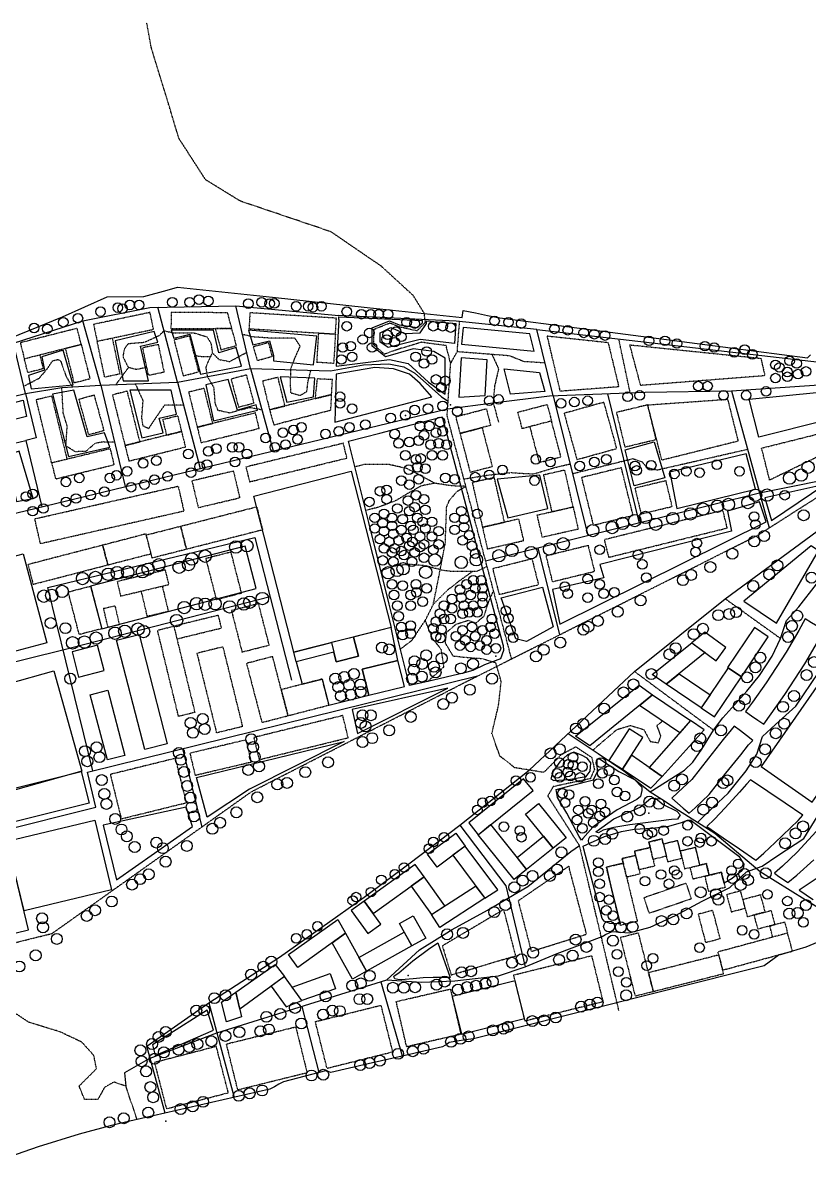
# Model space of a CAD drawing. Header units: metres. Extents: x -21 to 1337, y -22 to 1055.
# Drawn here: x 434 to 1024, y 201 to 1055 of the extents above; entities that cross this region are included whole.
import ezdxf

# ---------------------------------------------------------------- set-up
doc = ezdxf.new("R2010")
doc.units = ezdxf.units.M
for name, pattern in [('1', [0.002, 0.002]), ('10', [0.001, 0.001]), ('11', [0.012, 0.004, -0.001, 0.004, -0.001, 0.001, -0.001]), ('12', [0.001, 0.001]), ('2', [0.001, 0.001]), ('3', [0.012, 0.004, -0.001, 0.004, -0.001, 0.001, -0.001]), ('4', [0.001, 0.001]), ('5', [0.012, 0.004, -0.001, 0.004, -0.001, 0.001, -0.001]), ('6', [0.012, 0.004, -0.001, 0.004, -0.001, 0.001, -0.001]), ('7', [0.012, 0.004, -0.001, 0.004, -0.001, 0.001, -0.001]), ('Center', [0.004, 0.0025, -0.0005, 0.0005, -0.0005]), ('DashDot', [0.006, 0.004, -0.001, 0, -0.001]), ('Dashed', [0.01, 0.005, -0.005]), ('DOT', [1200, 600, -600])]:
    doc.linetypes.add(name, pattern=pattern)
for name, color, linetype, true_color in [('Buildings$Commercial', 173, 'Continuous', 0x424ace), ('Buildings$Library', 215, 'Continuous', 0xb242a5), ('Buildings$Parking', 122, 'Continuous', 0x1ccbb2), ('Buildings$Residential', 55, 'Continuous', 0x919748), ('Buildings$Workshop', 18, 'Continuous', 0x000000), ('bus stops', 225, 'Continuous', 0xa05c8b), ('Cycle Park', 18, 'Continuous', 0x000000), ('Green_Spaces', 3, 'Continuous', 0x1bff00), ('Pavement', 252, 'Continuous', 0x829093), ('Playgrounds', 162, 'Continuous', 0x2734c3), ('Site', 225, 'Continuous', 0xb22c80), ('Street', 26, 'Continuous', 0x782a1d), ('Tree$Tree_type_1', 18, 'Continuous', 0x000000), ('Tree$Tree_type_2', 99, 'Continuous', 0x184c16)]:
    doc.layers.add(name, color=color, linetype=linetype, true_color=true_color)

msp = doc.modelspace()

# ---------------------------------------------------------------- linework, layer by layer
at = {"layer": 'Buildings$Commercial', "linetype": '5'}
for points in [[(827.63, 819.7), (873.29, 814.78), (881.31, 781.45), (837.4, 778.11)], [(889.66, 812.98), (988.09, 802.88), (991.03, 789.75), (897.77, 782.49)], [(988.6, 735.4), (1039.76, 748.19), (1043.37, 735.05), (994.66, 711.35)]]:
    msp.add_lwpolyline(points, close=True, dxfattribs=at)
at = {"layer": 'Buildings$Commercial', "linetype": '10'}
for points in [[(979.23, 772.29), (1032.44, 777.56), (1037.35, 756.47), (986.58, 743.57)], [(475.53, 563.23), (494.75, 568.18), (489.82, 587.36), (470.59, 582.42)], [(693.51, 549.66), (720.3, 556.29), (715.45, 575.86), (688.67, 569.24)]]:
    msp.add_lwpolyline(points, close=True, dxfattribs=at)
at = {"layer": 'Buildings$Commercial', "linetype": '7'}
for points in [[(849.87, 726.81), (879.83, 735.12), (870.2, 769.83), (840.25, 761.52)], [(903.08, 767.87), (963.08, 772.11), (970.95, 740.59), (913.72, 726.32)], [(898.06, 685.97), (921.42, 691.57), (916.79, 710.87), (893.44, 705.27)]]:
    msp.add_lwpolyline(points, close=True, dxfattribs=at)
at = {"layer": 'Buildings$Commercial', "linetype": '6'}
for points in [[(781.8, 764.99), (785.07, 752.47), (762.24, 746.5), (758.96, 759.02)], [(827.52, 768.2), (830.79, 755.79), (808.81, 750.01), (805.54, 762.42)], [(823.86, 668.36), (820.06, 685.14), (847.03, 691.24), (850.83, 674.46)], [(809.94, 665.92), (806.25, 682.13), (778.93, 675.9), (782.63, 659.69)]]:
    msp.add_lwpolyline(points, close=True, dxfattribs=at)
at = {"layer": 'Buildings$Commercial', "linetype": '3'}
for points in [[(885.85, 736.2), (909.37, 741.89), (903.08, 767.87), (879.56, 762.18)], [(873.67, 653.35), (962.82, 675.39), (959.56, 688.57), (870.41, 666.54)]]:
    msp.add_lwpolyline(points, close=True, dxfattribs=at)
at = {"layer": 'Buildings$Commercial', "linetype": '11'}
for points in [[(560.67, 710.72), (565.41, 690.7), (596.76, 698.13), (592.02, 718.14)], [(552.16, 676.73), (556.59, 659.35), (530.84, 652.79), (526.42, 670.17)]]:
    msp.add_lwpolyline(points, close=True, dxfattribs=at)
at = {"layer": 'Buildings$Commercial', "linetype": '12'}
msp.add_lwpolyline([(975.34, 620.51), (999.69, 603.93), (1031.4, 658.1), (1025.85, 661.87)], close=True, dxfattribs=at)
at = {"layer": 'Buildings$Library', "linetype": '2'}
for points in [[(366, 638), (434, 656), (451.74, 589), (383.74, 571)], [(389, 549), (457, 568), (478.07, 492.6), (410.07, 473.6)]]:
    msp.add_lwpolyline(points, close=True, dxfattribs=at)
at = {"layer": 'Buildings$Parking', "linetype": '5'}
for points in [[(802.37, 339.5), (860.88, 353.97), (869.45, 319.32), (810.93, 304.85)], [(588, 251), (579, 285.74), (532.49, 273.7), (541.49, 238.95)]]:
    msp.add_lwpolyline(points, close=True, dxfattribs=at)
at = {"layer": 'Buildings$Residential', "linetype": '3'}
for points in [[(489.45, 815.72), (531.84, 824.68), (529.16, 837.34), (486.78, 828.38)], [(545.09, 837.41), (544.91, 825.22), (590.65, 825.22), (587.46, 837.1)], [(603.52, 825.14), (668.47, 821.13), (669.21, 833.05), (604.26, 837.06)], [(434.75, 802.58), (477.49, 813.41), (474.46, 825.38), (431.71, 814.55)], [(578.19, 825.22), (582.42, 809.28), (594.11, 812.52), (590.65, 825.22)], [(655.94, 821.9), (668.47, 821.13), (667.11, 799.08), (654.57, 799.85)], [(465.71, 810.42), (477.49, 813.41), (484.09, 787.36), (472.3, 784.37)], [(489.45, 815.72), (500.78, 818.11), (506.49, 791.08), (495.17, 788.68)], [(523.7, 810.99), (535.34, 813.41), (539.71, 792.39), (528.07, 789.97)], [(554.15, 789.76), (565.86, 792.79), (558.92, 819.68), (547.21, 816.66)], [(609.7, 801.2), (621.12, 804.45), (618.19, 814.71), (606.78, 811.46)], [(434.75, 802.58), (446.31, 805.51), (448.96, 795.04), (437.4, 792.11)], [(595.69, 766.21), (607.35, 769.34), (601.71, 790.37), (590.04, 787.24)], [(618.99, 764.22), (630.59, 767.06), (625.33, 788.57), (613.72, 785.73)], [(665.6, 775.63), (666.19, 786.88), (654.73, 787.41), (653.15, 772.58)], [(510.42, 737.35), (521.58, 740.12), (512.13, 778.15), (500.97, 775.38)], [(564.68, 751.1), (576.34, 753.97), (569.88, 780.3), (558.21, 777.43)], [(466.79, 727.02), (455.3, 724.23), (443.73, 771.9), (455.21, 774.68)], [(494.54, 748.49), (483.21, 745.37), (475.81, 772.22), (487.14, 775.34)], [(618.99, 764.22), (622.17, 752.89), (665, 763.99), (665.6, 775.63)], [(567.53, 739.5), (611.22, 750.23), (608.37, 761.84), (564.68, 751.1)], [(541.57, 745.09), (553.05, 747.95), (550.16, 759.57), (538.68, 756.71)], [(513.32, 725.69), (555.95, 736.29), (553.05, 747.95), (510.42, 737.35)], [(458.21, 712.26), (502.33, 722.98), (499.43, 734.94), (455.3, 724.23)], [(907.07, 426.32), (903.92, 439.4), (913.87, 441.8), (917.03, 428.71)], [(914.84, 437.81), (918.01, 424.64), (928.83, 427.25), (925.65, 440.41)], [(887.21, 412.96), (883.84, 426.95), (893.96, 429.39), (897.34, 415.4)], [(896.59, 418.5), (893.21, 432.51), (904.9, 435.33), (908.28, 421.32)], [(927.55, 432.53), (930.75, 419.26), (942.24, 422.03), (939.04, 435.3)], [(805.74, 395.12), (815.53, 357.22), (857.13, 370.23), (843.78, 421.16)], [(882.55, 376.75), (872.01, 420.48), (884.66, 423.53), (895.2, 379.8)], [(935.01, 420.29), (947.14, 423.21), (949.25, 414.45), (937.12, 411.53)], [(946.15, 413.7), (958.44, 416.67), (961.2, 405.23), (948.9, 402.26)], [(904.1, 385.95), (935.9, 396.89), (931.93, 408.4), (900.13, 397.46)], [(976.32, 389.75), (972.82, 402.65), (962.34, 399.8), (965.84, 386.91)], [(991.17, 386.77), (978.1, 383.22), (974.55, 396.29), (987.62, 399.84)], [(748.79, 361.33), (755.51, 339.48), (803.89, 353.95), (794.97, 388.69)], [(940.94, 385.12), (946.48, 363.93), (957.51, 366.81), (951.96, 388)], [(998.54, 377.37), (985.91, 373.94), (983.02, 384.55), (995.65, 387.98)], [(1008.14, 370.94), (997.03, 367.92), (994.75, 376.34), (1005.85, 379.36)], [(882.5, 367.59), (893.59, 323.69), (907.23, 327.13), (896.14, 371.04)], [(959.41, 343.19), (1011.81, 357.42), (1008.14, 370.94), (955.74, 356.71)], [(907.23, 327.13), (960.09, 340.48), (956.55, 354.51), (903.69, 341.16)]]:
    msp.add_lwpolyline(points, close=True, dxfattribs=at)
at = {"layer": 'Buildings$Residential', "linetype": '4'}
for points in [[(763.13, 813.59), (817.71, 808.34), (814.42, 821.23), (764.33, 826.05)], [(761.15, 773.66), (780.88, 775.02), (782.47, 801.7), (762.89, 803.36)], [(795.21, 794.95), (821.71, 792.13), (825.72, 777.85), (800.06, 775.89)], [(1021.34, 607.11), (1016.55, 598.46), (1007.02, 582.17), (991.98, 558.97), (981.71, 544.48), (976.49, 537.43), (981.08, 534.23), (985.66, 531.04), (990.24, 527.84), (995.79, 535.66), (1006.06, 550.15), (1021.1, 573.35), (1030.63, 589.64), (1035.42, 598.29), (1030.73, 601.23), (1026.03, 604.17)], [(973.39, 563.57), (993.62, 593.59), (983.34, 600.52), (963.11, 570.5)], [(936.08, 589.12), (954.5, 575.63), (961.76, 585.55), (946.07, 597.04)], [(906.45, 565.31), (936.08, 589.12), (946.13, 581.76), (916.96, 557.9)], [(943.31, 540.15), (916.96, 557.9), (926.63, 565.81), (949.98, 550.04)], [(953.14, 533.52), (973.39, 563.57), (963.56, 570.2), (943.31, 540.15)], [(848.78, 518.85), (896.57, 557.26), (906.56, 549.91), (859.53, 511.67)], [(988.22, 496.26), (1026.61, 469.39), (1070.34, 531.88), (1031.96, 558.74)], [(906.56, 549.91), (935.26, 530.6), (927.16, 521.48), (896.8, 541.98)], [(935.26, 530.6), (904.03, 495.5), (913.83, 488.74), (945.53, 523.69)], [(884.22, 494.12), (899.36, 517.99), (889.04, 524.53), (873.91, 500.66)], [(967.97, 526.52), (965.77, 523.76), (959.85, 516.33), (948.75, 502.51), (936.23, 486.41), (925.71, 476.51), (921.06, 472.46), (925.42, 468.67), (929.77, 464.87), (934.13, 461.08), (938.78, 465.12), (949.29, 475.03), (961.81, 491.12), (972.91, 504.94), (978.83, 512.37), (982.05, 515.78), (977.36, 519.36), (972.66, 522.94)], [(913.83, 488.74), (890.85, 504.58), (884.22, 494.12), (905.37, 479.77)], [(775.71, 444.92), (816.95, 478.1), (809.83, 486.96), (768.58, 453.78)], [(980.23, 486.03), (977.35, 482.76), (972.07, 476.83), (961.32, 465.04), (953.25, 456.69), (947.57, 451.03), (959.81, 442.63), (972.05, 434.23), (984.29, 425.83), (990.31, 431.13), (998.89, 438.95), (1010.36, 450.05), (1016, 455.63), (1019.5, 459.68), (1006.41, 468.47), (993.32, 477.25)], [(831.97, 434.76), (811.3, 460.45), (821.12, 468.35), (841.79, 442.66)], [(737.7, 430.23), (758.86, 445.95), (766, 436.34), (744.84, 420.62)], [(775.71, 444.92), (785.06, 452.44), (812.12, 418.8), (802.77, 411.28)], [(766, 436.34), (756.66, 429.41), (780.63, 397.17), (790.35, 403.56)], [(812.12, 418.8), (804.9, 427.77), (824.75, 443.74), (831.97, 434.76)], [(690.15, 394.87), (696.85, 385.59), (735.05, 413.13), (728.36, 422.41)], [(735.05, 413.13), (725.3, 406.1), (740.53, 384.97), (750.64, 391.45)], [(740.53, 384.97), (773.81, 406.34), (780.63, 397.17), (746.78, 375.23)], [(692.76, 370.7), (702.51, 377.73), (690.15, 394.87), (680.4, 387.84)], [(640.32, 345.02), (633.21, 354.9), (670.23, 381.21), (676.01, 370.8)], [(725.85, 361.35), (716.49, 378.23), (726.91, 384.04), (736.29, 367.13)], [(676.01, 370.8), (691.74, 342.43), (681.31, 336.46), (666.13, 363.66)], [(691.74, 342.43), (686.07, 352.65), (720.19, 371.57), (725.85, 361.35)], [(593.6, 326.48), (623.28, 347.47), (630.19, 338.24), (596.58, 313.83)], [(630.19, 338.24), (620.27, 331.03), (631.46, 315.62), (643.28, 320.21)], [(636.03, 330.2), (664.55, 340.62), (668.56, 328.96), (643.28, 320.21)], [(597.96, 307.98), (586.72, 304.29), (582.92, 318.93), (593.6, 326.48)]]:
    msp.add_lwpolyline(points, close=True, dxfattribs=at)
at = {"layer": 'Buildings$Residential', "linetype": '2'}
msp.add_lwpolyline([(392.88, 735.58), (387.28, 759.28), (433.85, 771.41), (436.37, 759.19), (403.8, 751.16), (406.6, 739.22)], close=True, dxfattribs=at)
at = {"layer": 'Buildings$Residential', "linetype": '5'}
for points in [[(830.79, 755.79), (814.45, 751.49), (821.53, 724.6), (837.86, 728.9)], [(762.24, 746.5), (778.63, 750.79), (786.3, 721.42), (769.91, 717.14)], [(830.95, 687.6), (847.03, 691.24), (840.79, 718.82), (824.71, 715.18)], [(862.13, 677.5), (892.08, 684.87), (883.28, 720.64), (853.33, 713.27)], [(778.93, 675.9), (795.51, 679.68), (787.85, 713.25), (771.28, 709.47)], [(826.77, 654.62), (858.21, 662.35), (863.07, 642.58), (831.63, 634.85)], [(786.74, 644.96), (816.06, 652.34), (821.02, 632.63), (791.69, 625.26)]]:
    msp.add_lwpolyline(points, close=True, dxfattribs=at)
at = {"layer": 'Buildings$Residential', "linetype": '4'}
for points in [[(1032.44, 450.21), (1015.37, 431.7), (1004.39, 421.37), (998.21, 415.9), (1001.61, 413.6), (1005, 411.3), (1008.4, 409), (1014.99, 414.47), (1027.74, 426.05)], [(1034, 414.68), (1022.12, 406.65), (1016.86, 403.26), (1020.37, 400.88), (1023.89, 398.5), (1027.4, 396.12)]]:
    msp.add_lwpolyline(points, dxfattribs=at)
at = {"layer": 'Buildings$Residential', "linetype": '6'}
for points in [[(714.12, 319.5), (754.81, 328.93), (762.68, 294.94), (721.99, 285.52)], [(653.4, 304.41), (702.58, 316.72), (711.4, 281.53), (662.22, 269.21)], [(586.6, 287.65), (638.64, 300.5), (647.18, 265.92), (595.14, 253.06)]]:
    msp.add_lwpolyline(points, close=True, dxfattribs=at)
at = {"layer": 'Buildings$Workshop', "linetype": '3'}
for points in [[(601.25, 721.2), (603.96, 710.09), (677.11, 727.92), (674.4, 739.03)], [(550.34, 706.78), (554.61, 688), (446.9, 663.52), (442.63, 682.3)], [(609.32, 691.3), (613.75, 673.92), (556.59, 659.35), (552.16, 676.73)], [(493.64, 662.45), (497.48, 647.66), (530, 656.1), (526.16, 670.89)], [(437.5, 647.88), (441.34, 633.08), (497.48, 647.66), (493.64, 662.45)], [(578.93, 621.63), (597.94, 626.51), (590.05, 657.26), (571.03, 652.38)], [(507.09, 624.23), (543.38, 632.9), (540.78, 643.78), (504.49, 635.11)], [(467.71, 627.31), (484.6, 631.7), (492.91, 599.69), (476.02, 595.3)], [(522.65, 627.94), (538.37, 631.7), (542.93, 612.66), (527.2, 608.9)], [(494.34, 614.98), (502.83, 616.94), (506.13, 602.64), (497.64, 600.68)], [(579.11, 521.55), (598.8, 526.41), (584.11, 586.04), (564.41, 581.18)]]:
    msp.add_lwpolyline(points, close=True, dxfattribs=at)
at = {"layer": 'Buildings$Workshop', "linetype": '2'}
for points in [[(607.26, 699.38), (680.31, 718), (710.22, 600.63), (637.17, 582.01)], [(682.07, 593.45), (665.43, 589.21), (669.11, 574.76), (685.75, 579)], [(665.43, 589.21), (667.27, 581.99), (639.01, 574.79), (637.17, 582.01)], [(402.17, 448.2), (396.2, 472.08), (477.39, 492.37), (483.36, 468.49)]]:
    msp.add_lwpolyline(points, close=True, dxfattribs=at)
at = {"layer": 'Buildings$Workshop', "linetype": '5'}
for points in [[(598.34, 582.18), (618.73, 587.43), (610.74, 618.48), (590.35, 613.23)], [(547.06, 601.58), (549.38, 592.05), (582.9, 600.23), (580.57, 609.75)], [(550.61, 533.79), (534.8, 598.59), (547.06, 601.58), (562.87, 536.78)], [(601.66, 573.61), (613.19, 529.24), (632.85, 534.34), (621.32, 578.72)], [(627.78, 553.86), (632.85, 534.34), (663.61, 542.33), (658.55, 561.85)], [(611.22, 501.3), (678.07, 517.8), (673.97, 534.41), (607.12, 517.91)], [(563.06, 489.58), (605.34, 499.6), (601.42, 516.13), (559.14, 506.1)], [(507.59, 456.83), (556.59, 468.97), (548.33, 502.3), (499.33, 490.16)]]:
    msp.add_lwpolyline(points, close=True, dxfattribs=at)
at = {"layer": 'Buildings$Workshop', "linetype": '4'}
for points in [[(504.02, 591.02), (521, 595.39), (542.14, 513.22), (525.17, 508.85)], [(484.33, 549.99), (497.4, 553.44), (510.33, 504.52), (497.26, 501.07)]]:
    msp.add_lwpolyline(points, close=True, dxfattribs=at)
at = {"layer": 'bus stops'}
for p in [(721, 760), (541, 229.61)]:
    msp.add_point(p, dxfattribs=at)
at = {"layer": 'Cycle Park'}
for p in [(755, 768), (789, 579), (904, 461), (723, 339)]:
    msp.add_point(p, dxfattribs=at)
at = {"layer": 'Green_Spaces'}
for points in [[(671, 832), (669, 797), (709, 802), (723, 799), (738.48, 785), (751, 776), (751, 803), (742.36, 808), (726.77, 810), (706, 804), (696, 812), (696, 825.66), (709, 831), (716.42, 828), (730, 826), (734, 829.5), (734, 831.32)], [(671, 832), (671.11, 834), (734, 831.32)], [(830.25, 486.9), (832.52, 485.55), (843.54, 486.41), (856.89, 488.73), (859.95, 492.59), (860.32, 498.96), (857.62, 502.33), (853.21, 504.65), (847.58, 507.04), (842.74, 504.96), (837.11, 499.57), (832.03, 492.53), (830.25, 486.9), (832.52, 485.55), (843.54, 486.41)], [(853.31, 440.84), (851.6, 443.65), (842.21, 461.14), (835.24, 472.95), (834.24, 478.78), (845.48, 481.91), (862.41, 486.03), (865.25, 492.43), (865.11, 497.98), (865.11, 501.96), (866.78, 501.96), (881.34, 492.43), (893.05, 486.37), (898.58, 480.58), (898.7, 478.19), (897.54, 473.66), (894.84, 471.39), (880.05, 463.53), (871.21, 457.22), (861.81, 450.6), (854.35, 441.94), (853.31, 440.84), (851.6, 443.65), (842.21, 461.14)], [(866.09, 446.22), (864.1, 447.08), (877.66, 456.88), (897.46, 465.65), (905.25, 472.22), (909.03, 472.45), (914.77, 467.61), (924.98, 462.47), (927.47, 459.9), (925.43, 456.57), (920.82, 456.2), (889.53, 452.19), (877.51, 450.22), (869.65, 448.26), (866.09, 446.22), (864.1, 447.08), (877.66, 456.88)], [(745.52, 363.52), (754.74, 337.51), (741.82, 337.63), (734.35, 337.39), (726.85, 336.6), (717.97, 335.96), (715.44, 336.01), (713.11, 336.6), (712.46, 337.99), (712.71, 338.78), (716.03, 341.21), (726.51, 350.16), (738.31, 359), (745.52, 363.52), (754.74, 337.51), (741.82, 337.63)]]:
    msp.add_lwpolyline(points, dxfattribs=at)
for points in [[(758, 814), (732, 817), (708, 811), (702, 815), (702, 822), (710, 826), (720.51, 821.59), (732, 822), (737, 829), (737, 831), (759, 829)], [(535, 815), (532.19, 823), (503, 816), (509, 786), (528, 786), (522, 812)], [(545, 824), (547, 818), (559, 821), (567, 791), (598, 797), (594, 811), (581, 807), (577, 824)], [(603.21, 824), (606.34, 813), (619, 816), (622, 805), (622, 801), (652, 798), (654.57, 819.53)], [(438, 790), (440, 780), (471.53, 782.89), (464, 809), (448, 804), (450, 794)], [(571, 783), (577, 756), (610, 764), (609, 768), (595, 764), (588, 787)], [(627, 789), (632, 770), (652, 774), (653, 788)], [(456, 776), (468, 729), (499, 736), (495, 747), (482, 744), (472, 779)], [(514, 779), (523, 743), (539, 747), (536, 758), (549, 761), (545, 779)], [(765.32, 566.45), (751.57, 563.27), (737.82, 560.1), (724.07, 556.92), (708.83, 618.18), (693.59, 679.44), (678.35, 740.7), (701.82, 746.73), (725.29, 752.77), (748.76, 758.8), (763.91, 701.8), (779.06, 644.79), (794.22, 587.79), (794.45, 587.06), (794.8, 583.29), (792.45, 577.13), (780.49, 572.6), (771.6, 568.19)], [(886, 734), (908, 740), (916, 713), (893, 707)], [(365, 707), (366.42, 701.08), (371, 702), (374, 690), (370, 689), (372, 681), (400, 689), (402, 694), (398, 707), (425, 713), (429, 695.16), (441.44, 697.42), (431, 733), (412, 727), (413, 723), (402.2, 720), (400, 725.62), (373, 717.32), (371, 709)], [(919.69, 717.43), (925, 690), (984.09, 704.59), (977, 731)], [(790, 712), (798, 683), (828, 690), (822, 715)], [(991, 698), (996, 681), (1036, 708)], [(831.6, 629.12), (837, 603), (992, 680), (987, 695), (963, 688), (966, 673), (867, 648), (870, 638)], [(793, 623), (824, 631), (832, 601), (812, 590), (804, 592)], [(681, 539), (685, 521), (753, 555)], [(572, 458), (564, 488), (675, 515), (604, 479)], [(494, 452), (504, 411), (561, 451), (556.25, 465.57)], [(854.69, 436.25), (870.64, 443.58), (883.41, 447.28), (892.93, 448.95), (906.31, 449.78), (918.96, 451.37), (928.56, 454.09), (932.87, 455.9), (935.36, 455.75), (937.63, 454.09), (971.51, 428.7), (975.3, 422.79), (974.85, 419.31), (973, 417.32), (966.6, 411.91), (960.39, 408.6), (959.74, 411.29), (959.09, 413.98), (958.44, 416.67), (955.38, 415.93), (952.32, 415.19), (949.25, 414.45), (948.55, 417.37), (947.84, 420.29), (947.14, 423.21), (945.51, 422.82), (943.87, 422.43), (942.24, 422.03), (941.17, 426.46), (940.11, 430.88), (939.04, 435.3), (935.21, 434.38), (931.38, 433.46), (927.55, 432.53), (926.92, 435.16), (926.29, 437.79), (925.65, 440.41), (922.05, 439.54), (918.44, 438.68), (914.84, 437.81), (914.52, 439.14), (914.19, 440.47), (913.87, 441.8), (910.56, 441), (907.24, 440.2), (903.92, 439.4), (904.25, 438.04), (904.58, 436.68), (904.9, 435.33), (901.01, 434.39), (897.11, 433.45), (893.21, 432.51), (893.46, 431.47), (893.71, 430.43), (893.96, 429.39), (890.59, 428.57), (887.21, 427.76), (883.84, 426.95), (884.11, 425.81), (884.39, 424.67), (884.66, 423.53), (880.45, 422.51), (876.23, 421.49), (872.01, 420.48), (875.43, 406.32), (878.84, 392.16), (882.25, 378.01), (880.85, 378.02), (874.64, 378.26), (870.41, 379.85), (868.83, 381.95), (855.05, 433.97)]]:
    msp.add_lwpolyline(points, close=True, dxfattribs=at)
at = {"layer": 'Pavement', "linetype": '1'}
for points in [[(669, 791), (668, 755), (741, 774), (732, 784), (724, 791), (712, 795), (698, 796)], [(484.6, 631.7), (492.91, 599.69), (608.98, 629.83), (600.67, 661.84)], [(639.01, 574.79), (643.39, 557.91), (658.55, 561.85), (663.61, 542.33), (693.51, 549.66), (688.67, 569.24), (715.45, 575.86), (710.22, 600.63), (682.07, 593.45), (685.75, 579), (669.11, 574.76), (667.27, 581.99)], [(810.46, 306.79), (803.47, 335.03), (756.07, 323.31), (763.06, 295.07)]]:
    msp.add_lwpolyline(points, close=True, dxfattribs=at)
at = {"layer": 'Pavement'}
msp.add_lwpolyline([(531, 287), (533, 279), (577, 298), (572, 313)], close=True, dxfattribs=at)
at = {"layer": 'Playgrounds'}
for points in [[(434.56, 387.64), (421.91, 439.94), (487.67, 455.84), (500.31, 403.54)], [(385.13, 360.55), (438.01, 373.34), (421.91, 439.94), (369.03, 427.15)]]:
    msp.add_lwpolyline(points, close=True, dxfattribs=at)
at = {"layer": 'Site'}
for points in [[(418.72, 815.88), (463.48, 834.11), (497.02, 849.06), (524.64, 849.43), (541.97, 854.14), (549.86, 856.4), (621.12, 848.77), (692.37, 841.14), (763.63, 833.5), (763.89, 835.29), (764.15, 837.08), (764.41, 838.87), (773.62, 836.98), (782.83, 835.09), (792.05, 833.2), (869.05, 823.21), (946.06, 813.22), (1023.06, 803.22), (1025.26, 805.54)], [(1036.84, 366.77), (1021.73, 360.34), (1015.12, 358.39), (1008.5, 356.45), (1001.89, 354.5), (998.14, 351.82), (994.39, 349.13), (990.64, 346.44), (917.79, 328.17), (844.93, 309.89), (772.08, 291.62), (766.06, 290.63), (760.03, 289.64), (754.01, 288.65), (752.33, 287.58), (750.66, 286.5), (748.98, 285.43), (720.98, 279.06), (692.98, 272.68), (664.98, 266.3), (663.61, 266.67), (662.25, 267.05), (660.89, 267.42), (650.39, 264.72), (639.89, 262.01), (629.38, 259.31), (625.99, 257.4), (622.59, 255.49), (619.2, 253.59), (584.14, 245.59), (549.09, 237.6), (514.04, 229.61), (499.37, 226.09), (475.84, 219.79), (445.05, 210.32), (418.55, 201)]]:
    msp.add_lwpolyline(points, dxfattribs=at)
at = {"layer": 'Street', "linetype": 'Dashed'}
for p, q in [((530, 1037), (526.76, 1055.05)), ((551, 968), (530, 1037)), ((571, 937), (551, 968)), ((597, 921), (571, 937)), ((665, 898), (597, 921)), ((703, 872), (665, 898)), ((727, 850), (703, 872)), ((735.32, 836.53), (727, 850)), ((697.24, 824.66), (709.33, 829.5)), ((709.33, 829.5), (716.13, 826.74)), ((729.84, 823.63), (735.95, 829.85)), ((735.95, 829.85), (735.32, 836.53)), ((697.31, 812.97), (697.24, 824.66)), ((716.13, 826.74), (729.84, 823.63)), ((705.25, 806.02), (697.31, 812.97)), ((733.14, 814.94), (717.19, 810.17)), ((751.58, 812.44), (733.14, 814.94)), ((755.04, 798.97), (751.58, 812.44)), ((717.19, 810.17), (705.25, 806.02)), ((752.36, 759.73), (755.04, 798.97)), ((800.82, 577.03), (752.36, 759.73)), ((784, 621), (787.28, 628.07)), ((780, 609), (784, 621)), ((774, 604), (780, 609)), ((752, 597), (759, 603)), ((759, 603), (768, 606)), ((768, 606), (774, 604)), ((751, 589), (752, 597)), ((757, 579), (751, 589)), ((766, 578), (757, 579)), ((779, 577), (766, 578)), ((789, 574), (779, 577)), ((793, 560), (789, 574)), ((791, 542), (793, 560)), ((786, 521), (791, 542)), ((792, 504), (786, 521)), ((803.17, 495.24), (792, 504)), ((825.01, 491.68), (838.26, 505.16)), ((838.26, 505.16), (849, 511)), ((849, 511), (861, 503)), ((861, 503), (863, 494)), ((814.12, 493.45), (803.17, 495.24)), ((825.01, 491.68), (814.12, 493.45)), ((860, 487), (832, 481)), ((863, 494), (860, 487)), ((832, 481), (827.99, 474.12)), ((851.83, 436.74), (827.99, 474.12)), ((438, 304), (417, 318)), ((461, 297), (438, 304)), ((478, 289), (461, 297)), ((487, 279), (478, 289)), ((489, 269), (487, 279)), ((476, 256), (489, 269)), ((502, 259), (495, 255)), ((511, 256), (502, 259)), ((480, 246), (476, 256)), ((495, 255), (490, 246)), ((519.51, 230.86), (511, 256)), ((490, 246), (480, 246))]:
    msp.add_line(p, q, dxfattribs=at)
at = {"layer": 'Street'}
for p, q in [((478.67, 831.01), (529.05, 841.09)), ((529.05, 841.09), (593.57, 842.42)), ((593.57, 842.42), (671.15, 834.97)), ((426.52, 814.31), (478.67, 831.01)), ((759.08, 830.83), (671.15, 834.97)), ((819.73, 824.6), (759.08, 830.83)), ((819.73, 824.6), (1032, 800)), ((549.89, 784.96), (604.66, 795.34)), ((604.66, 795.34), (664.83, 793.55)), ((664.83, 793.55), (689.48, 797.91)), ((689.48, 797.91), (708.66, 798.82)), ((708.66, 798.82), (719.9, 796.39)), ((719.9, 796.39), (728.24, 791.77)), ((728.24, 791.77), (736.56, 784.27)), ((435.67, 776.32), (462.93, 780.94)), ((462.93, 780.94), (492.2, 782.72)), ((492.2, 782.72), (549.89, 784.96)), ((736.56, 784.27), (748.08, 773.87)), ((435.67, 776.32), (443.71, 743.05)), ((748.08, 773.87), (753.1, 770.66)), ((443.71, 743.05), (435.89, 741.16)), ((371.7, 725.66), (435.89, 741.16)), ((435.89, 741.16), (447.9, 691.35)), ((961.23, 622.17), (1045.31, 684.19)), ((452.33, 630.57), (607.98, 668.16)), ((607.98, 668.16), (635.5, 560.97)), ((1016.54, 616.2), (1029.91, 633.16)), ((486.23, 492.99), (452.33, 630.57)), ((893.03, 567.56), (961.23, 622.17)), ((1007.32, 605.83), (1016.54, 616.2)), ((1002.77, 592.3), (1007.32, 605.83)), ((996.63, 579.04), (1002.77, 592.3)), ((986.94, 564.44), (996.63, 579.04)), ((482.24, 492.01), (775.31, 564.21)), ((814.12, 493.45), (893.03, 567.56)), ((977.47, 552.86), (986.94, 564.44)), ((1014.31, 541.43), (1031.55, 567.09)), ((959.49, 532.73), (977.47, 552.86)), ((999.07, 527.63), (1014.31, 541.43)), ((952.51, 523.44), (959.49, 532.73)), ((943.73, 509.09), (952.51, 523.44)), ((989.25, 518.66), (999.07, 527.63)), ((985.12, 505.39), (989.25, 518.66)), ((865.89, 505.8), (885.18, 492.82)), ((936.88, 499.47), (943.73, 509.09)), ((977.06, 493.01), (985.12, 505.39)), ((930.64, 493.42), (936.88, 499.47)), ((488.41, 465.47), (482.24, 492.01)), ((761.91, 451.99), (814.12, 493.45)), ((885.18, 492.82), (903.32, 478.45)), ((904.96, 477.14), (930.64, 493.42)), ((963.43, 476.21), (977.06, 493.01)), ((903.32, 478.45), (904.96, 477.14)), ((904.96, 477.14), (913.7, 471.56)), ((913.7, 471.56), (926.31, 463.32)), ((952.17, 465.55), (963.43, 476.21)), ((290.24, 416.33), (488.41, 465.47)), ((926.31, 463.32), (953.5, 445.96)), ((943.32, 456.77), (952.17, 465.55)), ((1020.4, 442.05), (1036.33, 468.1)), ((940.58, 454.13), (943.32, 456.77)), ((723.65, 422.92), (761.91, 451.99)), ((761.91, 451.99), (796.4, 406.57)), ((953.5, 445.96), (987.61, 417.34)), ((845.26, 432.24), (851.83, 436.74)), ((1000.82, 429.2), (1020.4, 442.05)), ((813.05, 405.98), (845.26, 432.24)), ((988.93, 421.26), (1000.82, 429.2)), ((690, 397.9), (723.65, 422.92)), ((977.32, 416.92), (988.93, 421.26)), ((964.77, 405.29), (977.32, 416.92)), ((987.61, 417.34), (1021.3, 396.19)), ((796.4, 406.57), (811.1, 345.69)), ((798.58, 397.58), (813.05, 405.98)), ((943.9, 395.05), (964.77, 405.29)), ((626.38, 352.76), (690, 397.9)), ((782.6, 388.3), (798.58, 397.58)), ((924.03, 384.22), (943.9, 395.05)), ((1021.3, 396.19), (1040.54, 384.49)), ((756.27, 373.78), (782.6, 388.3)), ((904.78, 375.36), (924.03, 384.22)), ((731.6, 358.32), (756.27, 373.78)), ((835.11, 355.73), (868.94, 368.52)), ((868.94, 368.52), (871.42, 369.99)), ((871.42, 369.99), (876.46, 372.13)), ((876.46, 372.13), (889.21, 371.21)), ((889.21, 371.21), (904.78, 375.36)), ((573.27, 318.63), (626.38, 352.76)), ((707.15, 335.74), (731.6, 358.32)), ((811.1, 345.69), (835.11, 355.73)), ((790.92, 338.92), (811.1, 345.69)), ((579.37, 296.03), (707.15, 335.74)), ((707.15, 335.74), (733.06, 334.2)), ((733.06, 334.2), (758.13, 335.06)), ((758.13, 335.06), (790.92, 338.92)), ((526.73, 286.05), (573.27, 318.63)), ((529.25, 276.94), (579.37, 296.03)), ((540.66, 235.68), (526.73, 286.05)), ((529.25, 276.94), (510, 266)), ((510, 266), (511, 256))]:
    msp.add_line(p, q, dxfattribs=at)
at = {"layer": 'Street', "linetype": 'DashDot'}
for p, q in [((760, 808), (761.74, 830.56)), ((525, 815), (536, 820)), ((536, 820), (539.78, 823.55)), ((539.78, 823.55), (547, 822)), ((547, 822), (562, 822)), ((562, 822), (572, 819)), ((606, 819), (598.65, 820.85)), ((510, 810), (513, 814)), ((513, 814), (525, 815)), ((572, 819), (575, 814)), ((575, 814), (576, 807)), ((620, 818), (606, 819)), ((638, 818), (620, 818)), ((642, 812), (638, 818)), ((638, 803), (642, 812)), ((509, 804), (510, 810)), ((513, 796), (509, 804)), ((568, 804), (562.75, 804.86)), ((574.5, 804), (568, 804)), ((576, 807), (573, 801)), ((576, 807), (581, 802)), ((589, 800.5), (601.82, 807.39)), ((634.74, 794.44), (638, 803)), ((755.04, 798.97), (760, 808)), ((760, 808), (786, 806)), ((786, 806), (799, 805)), ((786, 806), (791, 795)), ((799, 805), (810, 800.61)), ((446, 788), (452, 795)), ((452, 795), (456, 801)), ((456, 801), (460, 802)), ((460, 802), (462, 801)), ((462, 801), (466, 789.52)), ((513, 796), (503.51, 783.16)), ((519, 794.42), (513, 796)), ((526.81, 796.05), (519, 794.42)), ((573, 801), (571, 796)), ((571, 796), (572.29, 789.2)), ((581, 802), (589, 800.5)), ((634.74, 794.44), (634.46, 785)), ((791, 795), (788, 782)), ((810, 800.61), (825.92, 799.64)), ((434.33, 781.89), (446, 788)), ((466, 789.52), (470.75, 781.41)), ((572.29, 789.2), (577, 781)), ((647, 778), (648, 786)), ((648, 786), (650.12, 793.99)), ((464, 762), (462.93, 780.94)), ((524, 771), (518.34, 783.73)), ((577, 781), (578, 769)), ((634.46, 785), (634.74, 777)), ((642, 775), (647, 778)), ((788, 782), (786.97, 769.32)), ((523, 758), (524, 771)), ((578, 769), (580, 764)), ((634.74, 777), (642, 775)), ((467, 752), (464, 762)), ((540, 767.68), (534, 759)), ((554.44, 767.61), (540, 767.68)), ((580, 764), (589, 762)), ((589, 762), (604, 766)), ((604, 766), (613.23, 764.3)), ((466, 737), (467, 752)), ((524, 752), (523, 758)), ((528, 750), (524, 752)), ((534, 759), (528, 750)), ((473, 732.66), (466, 737)), ((488, 739), (481, 733)), ((494, 740), (488, 739)), ((502.55, 739.79), (494, 740)), ((910, 719), (978.08, 734.56)), ((481, 733), (473, 732.66)), ((885.16, 725.82), (892, 727.52)), ((892, 727.52), (899, 725)), ((690, 723), (683.18, 721.3)), ((709, 723), (690, 723)), ((722, 720), (709, 723)), ((732, 715), (722, 720)), ((817, 716), (834, 721)), ((834, 721), (844.79, 723.55)), ((899, 725), (902, 721)), ((902, 721), (910, 719)), ((743, 709), (732, 715)), ((743, 709), (733, 707)), ((756, 707), (743, 709)), ((764.96, 712.23), (782, 715)), ((782, 715), (800, 717)), ((800, 717), (817, 716)), ((724, 702), (714, 696)), ((733, 707), (724, 702)), ((754, 696), (760, 703)), ((766.43, 706.69), (756, 707)), ((760, 703), (766.43, 706.69)), ((714, 696), (701, 691)), ((752, 691), (754, 696)), ((701, 691), (691.32, 688.59)), ((751, 664), (752, 691)), ((747, 643), (751, 664)), ((713, 647), (702.61, 643.18)), ((724, 648), (713, 647)), ((736, 647), (724, 648)), ((747.2, 644), (736, 647)), ((742, 618), (747, 643)), ((747.2, 644), (755, 643)), ((755, 643), (766, 643)), ((762, 636), (771.74, 643)), ((766, 643), (775, 643)), ((775, 643), (782.36, 646.64)), ((753, 629), (762, 636)), ((742, 618), (753, 629)), ((736, 606), (742, 618)), ((726, 591), (736, 606)), ((741, 593), (736, 606)), ((717.23, 584.42), (726, 591)), ((748, 584), (741, 593)), ((750, 571), (748, 584)), ((737.82, 560.1), (750, 571)), ((910, 527), (914.18, 530.24)), ((861.83, 508.52), (880, 524)), ((880, 524), (890, 527)), ((890, 527), (900, 524)), ((900, 524), (905, 515)), ((913, 519), (910, 527)), ((905, 515), (911, 514)), ((911, 514), (913, 519))]:
    msp.add_line(p, q, dxfattribs=at)
at = {"layer": 'Street', "linetype": 'DOT'}
for p, q in [((829.22, 774.57), (901.16, 777.44)), ((901.16, 777.44), (966.11, 778.53)), ((966.11, 778.53), (1039.11, 783.37)), ((752.7, 764.82), (786.97, 769.32)), ((786.97, 769.32), (829.22, 774.57))]:
    msp.add_line(p, q, dxfattribs=at)
at = {"layer": 'Street', "linetype": 'Center'}
for p, q in [((985.69, 669.94), (1101.38, 743.81)), ((766.33, 559.7), (985.69, 669.94)), ((605.37, 477.23), (766.33, 559.7)), ((455.59, 370.69), (605.37, 477.23)), ((310.48, 334.71), (455.59, 370.69))]:
    msp.add_line(p, q, dxfattribs=at)
at = {"layer": 'Street'}
for points in [[(549.89, 784.96), (535.16, 841.21)], [(604.66, 795.34), (593.57, 842.42)], [(492.2, 782.72), (478.67, 831.01)], [(832.11, 774.69), (819.73, 824.6)], [(435.67, 776.32), (426.52, 814.31)], [(604.66, 795.34), (621.81, 733.27)], [(492.2, 782.72), (510.58, 706.46)], [(549.89, 784.96), (566.9, 720.03)], [(966.11, 778.53), (994.19, 675.37)], [(381.81, 763.34), (435.67, 776.32)], [(832.11, 774.69), (858.11, 669.83)], [(872.86, 776.31), (896.6, 678.88)], [(987, 701.78), (1058.1, 716.18)], [(781.26, 650.77), (987, 701.78)], [(820.56, 660.51), (836.78, 595.1)], [(463.82, 583.93), (619.35, 623.88)], [(261.14, 533.67), (463.82, 583.93)], [(843.35, 520.91), (865.89, 505.8)], [(553.54, 509.57), (568.05, 450.68)], [(702.46, 334.28), (718.68, 278.75)], [(573.27, 318.63), (592.47, 247.49)], [(643.26, 315.88), (656.06, 266.17)]]:
    msp.add_lwpolyline(points, dxfattribs=at)
at = {"layer": 'Street', "linetype": 'DashDot'}
for points in [[(889.88, 776.99), (881.34, 817.46)], [(786.97, 769.32), (791, 755)], [(846.6, 716.26), (885.16, 725.82)], [(1002.77, 592.3), (961.23, 622.17)], [(952.51, 523.44), (893.03, 567.56)]]:
    msp.add_lwpolyline(points, dxfattribs=at)
at = {"layer": 'Street', "linetype": 'DOT'}
msp.add_lwpolyline([(249.89, 643.61), (752.7, 764.82)], dxfattribs=at)
at = {"layer": 'Street', "linetype": 'Dashed'}
msp.add_lwpolyline([(881.4, 312.85), (851.83, 436.74)], dxfattribs=at)
at = {"layer": 'Tree$Tree_type_1'}
for centre in [(983.06, 665.34), (990.52, 669.35), (966.63, 656), (950.1, 645.97), (935.7, 640.1), (929.48, 636.18), (897.71, 620.94), (880.56, 612.46), (454.56, 603.92), (865.68, 605.52), (465.62, 600.11), (854.76, 598.98), (858.45, 601.17), (703.39, 585.52), (837.34, 589.29), (708.92, 584.12), (736.63, 579.66), (748.29, 577.43), (819.11, 578.9), (824.91, 583.82), (727.29, 568.92), (727.85, 575.27), (733.64, 573.22), (742.47, 571.18), (762.66, 569.86), (771.81, 573.22), (469.28, 562.17), (668.37, 562.17), (675.11, 563.38), (682.33, 565.71), (726.08, 562.17), (733.36, 563.7), (743.72, 566.87), (786.08, 562.17), (670.64, 555.79), (678.78, 557.51), (687.35, 552.18), (687.41, 557.75), (769.44, 553.79), (672.6, 549.18), (680.07, 550.1), (749.48, 543.01), (755.99, 547.78), (688.81, 534.67), (695.07, 534.67), (559.72, 528.93), (568.77, 531.92), (687.63, 528.87), (691.09, 526.24), (725.07, 533.44), (561.4, 521.47), (570.17, 524.27), (696.07, 517.42), (708.84, 523.34), (489.03, 510.55), (605.22, 516.68), (606.62, 510.7), (688.81, 514.58), (480.35, 507.66), (482.12, 500.1), (491.17, 503.18), (550.93, 506.32), (552.33, 501.18), (607.92, 503.42), (554.71, 492.09), (602.95, 493.57), (611.07, 496.19), (645.79, 491.89), (662.92, 499.36), (492.93, 485.96), (624.85, 482.72), (632.09, 483.83), (494.86, 475.53), (557.09, 481.59), (496.45, 468.02), (559.47, 472.7), (609.77, 473.05), (560.35, 465.35), (562.22, 458.63), (594.06, 461.68), (503.02, 456.73), (507.77, 448.82), (575.97, 449.33), (581.79, 453.87), (511.77, 443.67), (517.65, 435.64), (533.98, 439), (538.83, 434.8), (556.86, 436.45), (540.89, 424.63), (528.24, 415.14), (515.71, 407.43), (521.7, 411.5), (500.45, 394.72), (448.13, 382.04), (481.64, 383.86), (487.89, 388.15), (448.77, 375.29), (459.17, 366.55), (443.3, 354.24), (431.05, 345.84), (521.99, 282.85), (522.83, 274.64), (526.26, 267.07), (529.49, 255.21), (531.56, 247.6), (527.88, 236.08), (498.73, 228.82), (509.44, 231.82)]:
    msp.add_circle(centre, 4.11, dxfattribs=at)
at = {"layer": 'Tree$Tree_type_2'}
for centre, radius in [((514, 843), 3.61), ((521, 843), 3.61), ((546, 845), 3.61), ((559, 845), 3.61), ((566, 847), 3.61), ((573, 846), 3.61), ((603, 844), 3.61), ((613, 845), 3.61), ((619, 844), 3.61), ((622.6, 844.14), 3.61), ((639, 842), 3.61), ((648, 842), 3.61), ((658, 842), 3.61), ((492, 838), 3.61), ((505, 841), 3.61), ((508.52, 840.21), 3.61), ((651.53, 841.25), 3.61), ((677, 838), 3.61), ((688, 836), 3.61), ((695, 836), 3.61), ((701, 836), 3.61), ((708, 836), 3.61), ((442.11, 825.66), 3.61), ((452, 825), 3.61), ((464, 830), 3.61), ((475, 833), 3.61), ((677, 827), 3.61), ((722, 830), 3.61), ((728, 829), 3.61), ((742, 827), 3.61), ((749, 827), 3.61), ((755, 826), 3.61), ((788, 831), 3.61), ((798.5, 830), 3.61), ((808, 829), 3.61), ((833, 825), 3.61), ((689, 817), 3.61), ((694, 822), 3.61), ((707, 817), 3.61), ((707.65, 820.55), 3.61), ((714, 823), 3.61), ((718, 819), 3.61), ((843, 824), 3.61), ((855, 822), 3.61), ((863, 821), 3.61), ((871, 820), 3.61), ((674, 811), 3.61), ((680, 812), 3.61), ((696, 811), 3.61), ((713, 815), 3.61), ((737, 808), 3.61), ((904, 816), 3.61), ((916, 816), 3.61), ((925, 814), 3.61), ((946, 812), 3.61), ((953, 811), 3.61), ((975.9, 809.34), 3.61), ((673, 802), 3.61), ((681, 804), 3.61), ((728.77, 804), 3.61), ((741, 802), 3.61), ((968.02, 807.41), 3.61), ((981.63, 805.84), 3.61), ((1009.64, 801), 3.61), ((735, 799), 3.61), ((999, 798), 3.61), ((1001.99, 795.98), 3.61), ((1008, 792.61), 3.61), ((1015, 799), 3.61), ((1016, 791), 3.61), ((1022, 793), 3.61), ((744, 787), 3.61), ((751, 786), 3.61), ((999, 788), 3.61), ((1008, 789), 3.61), ((672, 774), 3.61), ((748, 781), 3.61), ((888, 774), 3.61), ((897, 775), 3.61), ((941, 782), 3.61), ((948, 782), 3.61), ((960, 775), 3.61), ((977, 775), 3.61), ((992, 778), 3.61), ((672, 769), 3.61), ((749, 767), 3.61), ((784, 771), 3.61), ((791, 772), 3.61), ((838, 769), 3.61), ((848, 770), 3.61), ((858, 771), 3.61), ((681, 765), 3.61), ((710, 758), 3.61), ((721, 760), 3.61), ((728, 764), 3.61), ((738, 765), 3.61), ((760, 763), 3.61), ((637, 749), 3.61), ((643, 751), 3.61), ((671, 748), 3.61), ((679, 751), 3.61), ((691, 753), 3.61), ((732, 752), 3.61), ((739, 752), 3.61), ((747, 755), 3.61), ((749, 748), 3.61), ((616, 743), 3.61), ((629, 747), 3.61), ((640, 742), 3.61), ((661, 746), 3.61), ((713, 746), 3.61), ((724, 740), 3.61), ((731, 741), 3.61), ((735, 745), 3.61), ((744, 747), 3.61), ((558, 731), 3.61), ((573, 733), 3.61), ((579, 735), 3.61), ((591, 736), 3.61), ((596, 736), 3.61), ((602, 731), 3.61), ((623, 736), 3.61), ((631, 738), 3.61), ((716, 739), 3.61), ((740, 738), 3.61), ((746, 739), 3.61), ((752, 738), 3.61), ((524, 724), 3.61), ((534, 726), 3.61), ((572, 723), 3.61), ((593, 725), 3.61), ((721, 730), 3.61), ((729, 727), 3.61), ((732.55, 727.64), 3.61), ((741, 730), 3.61), ((749, 730), 3.61), ((819, 727), 3.61), ((830, 725), 3.61), ((863, 725), 3.61), ((872, 727), 3.61), ((905.68, 722.47), 3.61), ((955, 723), 3.61), ((504, 715), 3.61), ((512, 718), 3.61), ((542.32, 714.11), 3.61), ((560, 717), 3.61), ((566.53, 721.45), 3.61), ((723.62, 719.19), 3.61), ((730, 721), 3.61), ((736, 720), 3.61), ((784, 715.32), 3.61), ((794, 719), 3.61), ((852, 722), 3.61), ((893.5, 722), 3.61), ((894.75, 718.62), 3.61), ((923, 716), 3.61), ((932, 718), 3.61), ((942, 717), 3.61), ((972, 718), 3.61), ((1009.65, 712.85), 4.64), ((1018.35, 715.14), 4.64), ((1023.57, 721.01), 4.64), ((466, 710), 3.61), ((476, 713), 3.61), ((499, 713), 3.61), ((515, 706), 3.61), ((525, 708), 3.61), ((532.52, 711.74), 3.61), ((718, 711), 3.61), ((724, 708), 3.61), ((731, 712), 3.61), ((751, 713), 3.61), ((758, 712), 3.61), ((773.48, 713.62), 3.61), ((818, 711), 3.61), ((436, 699), 3.61), ((441, 701), 3.61), ((473.55, 697.53), 3.61), ((484.63, 700.2), 3.61), ((494.92, 702.68), 3.61), ((702, 703), 3.61), ((707, 704), 3.61), ((707, 697), 3.61), ((729, 700), 3.61), ((735, 697), 3.61), ((984.09, 699.95), 4.64), ((992.68, 700.09), 4.64), ((1006, 700), 3.61), ((449, 690), 3.61), ((466, 695), 3.61), ((694, 695), 3.61), ((715, 690), 3.61), ((723, 696), 3.61), ((728, 691), 3.61), ((736, 689), 3.61), ((944.65, 689.59), 4.64), ((955.39, 691.74), 4.64), ((963.71, 693.08), 4.64), ((978.32, 694.45), 4.64), ((441, 688), 3.61), ((698, 683), 3.61), ((705, 686), 3.61), ((711, 683), 3.61), ((719, 682), 3.61), ((724, 688), 3.61), ((730, 683), 3.61), ((734, 680), 3.61), ((741, 680), 3.61), ((758, 683), 3.61), ((763, 688), 3.61), ((765, 682), 3.61), ((775, 686), 3.61), ((884.05, 678.85), 4.64), ((893.3, 680.92), 4.64), ((901.34, 683.31), 4.64), ((921.9, 682.44), 4.64), ((935.25, 685.96), 4.64), ((983, 684), 3.61), ((1020.2, 684.97), 4.11), ((698, 675), 3.61), ((704, 679), 3.61), ((705, 673), 3.61), ((711, 677), 3.61), ((718, 674), 3.61), ((725, 677), 3.61), ((727, 674), 3.61), ((736, 675), 3.61), ((746, 673), 3.61), ((758, 674), 3.61), ((765, 676), 3.61), ((861.8, 673.44), 4.64), ((876.38, 675.73), 4.64), ((909.07, 678.2), 4.64), ((984, 678), 3.61), ((601.97, 661.98), 4.64), ((702, 667), 3.61), ((709, 665), 3.61), ((712, 671), 3.61), ((716, 666), 3.61), ((722, 668), 3.61), ((726.2, 664.86), 3.61), ((732, 669), 3.61), ((735, 663), 3.61), ((741, 669), 3.61), ((746, 663), 3.61), ((764, 666), 3.61), ((769, 670), 3.61), ((839.56, 663.52), 4.64), ((940, 664), 3.61), ((570.62, 654.2), 4.64), ((593.6, 661.1), 4.64), ((705, 660), 3.61), ((711, 657), 3.61), ((713, 660), 3.61), ((718, 658), 3.61), ((720, 655), 3.61), ((724, 662), 3.61), ((728, 657), 3.61), ((732.03, 660.96), 3.61), ((742, 659), 3.61), ((771, 662), 3.61), ((773.48, 656.08), 3.61), ((791.27, 654.55), 4.64), ((801.06, 658.57), 4.64), ((815.52, 656.83), 4.64), ((829.33, 659.5), 4.64), ((867, 659), 3.61), ((895.79, 655.27), 3.61), ((939, 657.35), 3.61), ((535.77, 647.76), 4.64), ((551.07, 645.92), 4.64), ((558.2, 647.94), 4.64), ((560.57, 652.08), 4.64), ((704, 651), 3.61), ((712, 650), 3.61), ((719.27, 644.77), 4.64), ((726, 650), 3.61), ((735, 653), 3.61), ((743.24, 651.27), 4.64), ((763, 649.45), 4.64), ((774.31, 651.51), 4.64), ((899, 648), 3.61), ((1000.4, 647.24), 4.11), ((478.54, 637.4), 4.64), ((488.23, 638.19), 4.64), ((497.83, 640.57), 4.64), ((504.53, 641.8), 4.64), ((512.43, 642.21), 4.64), ((523.44, 642.48), 4.64), ((527.73, 644.37), 4.64), ((708.07, 641.74), 4.64), ((714.78, 643.48), 4.64), ((736.26, 642.14), 4.64), ((858, 637), 3.61), ((902, 638), 3.61), ((994.34, 640.52), 4.11), ((1026.17, 638.04), 4.11), ((463.19, 627.66), 4.64), ((711, 633), 3.61), ((719, 632), 3.61), ((729, 633), 3.61), ((737, 630), 3.61), ((762, 629), 3.61), ((767, 633), 3.61), ((772, 636), 3.61), ((773.48, 630), 3.61), ((778, 636), 3.61), ((779, 630), 3.61), ((840.8, 631.25), 3.61), ((867, 633), 3.61), ((982.32, 631.77), 4.11), ((449.36, 624.14), 4.64), ((455.35, 624.75), 4.64), ((604.09, 619.59), 4.64), ((613.57, 622.29), 4.64), ((712.5, 625), 3.61), ((725, 625), 3.61), ((729.33, 627), 3.61), ((734, 620), 3.61), ((756, 622), 3.61), ((763, 623), 3.61), ((770, 625), 3.61), ((779, 624), 3.61), ((843, 626), 3.61), ((858, 623), 3.61), ((870, 626), 3.61), ((878, 627), 3.61), ((554.92, 615.61), 4.64), ((564.12, 618.52), 4.64), ((570.67, 618.04), 4.64), ((578.07, 618.39), 4.64), ((589, 616.11), 4.64), ((599.61, 618.26), 4.64), ((715, 617), 3.61), ((725, 617), 3.61), ((750, 617), 3.61), ((756, 615), 3.61), ((765, 617), 3.61), ((769, 612), 3.61), ((772, 617), 3.61), ((775.11, 612), 3.61), ((779, 619), 3.61), ((796.49, 613.17), 3.61), ((969.46, 612.14), 4.11), ((549.18, 605.79), 4.64), ((716, 609), 3.61), ((744, 605), 3.61), ((747, 611), 3.61), ((750, 607), 3.61), ((755, 607), 3.61), ((764, 611), 3.61), ((786, 607), 3.61), ((798.5, 607.5), 3.61), ((956.01, 609.87), 4.11), ((964.25, 610.71), 4.11), ((1015.39, 609.39), 4.11), ((502.88, 596.3), 4.64), ((510.27, 597.82), 4.64), ((520.17, 599.35), 4.64), ((524.39, 597.55), 4.64), ((718, 601), 3.61), ((719, 595), 3.61), ((725, 602), 3.61), ((725, 596), 3.61), ((742, 600), 3.61), ((748, 599), 3.61), ((764, 598.5), 3.61), ((771, 601), 3.61), ((779, 598.5), 3.61), ((785, 601), 3.61), ((788, 596), 3.61), ((800, 598.5), 3.61), ((937.55, 595.61), 4.11), ((944.5, 599.62), 4.11), ((1011.39, 601.75), 4.11), ((471.08, 589.08), 4.64), ((479.95, 589.68), 4.64), ((488.65, 592.61), 4.64), ((744, 594), 3.61), ((747.38, 592.74), 3.61), ((759, 594), 3.61), ((762, 587), 3.61), ((766, 591), 3.61), ((770, 586), 3.61), ((773.48, 594), 3.61), ((777, 587), 3.61), ((782, 591), 3.61), ((802, 593), 3.61), ((1008.52, 593.36), 4.11), ((782, 584), 3.61), ((789, 585), 3.61), ((919.4, 580.51), 4.11), ((924, 585.08), 4.11), ((987.58, 577.93), 4.11), ((984, 570.62), 4.11), ((1027.9, 574.64), 4.11), ((905.84, 565.56), 4.11), ((977.68, 563.08), 4.11), ((1022.39, 564.85), 4.11), ((884.93, 551.83), 4.11), ((892.31, 557.8), 4.11), ((976.02, 546.71), 4.11), ((1012.97, 549.13), 4.11), ((870.36, 539.68), 4.11), ((971.63, 541.76), 4.11), ((1004.69, 541), 4.11), ((854.6, 528.09), 4.11), ((1005.59, 528.26), 4.11), ((849.15, 524.72), 4.11), ((942.49, 517.21), 4.11), ((958.09, 523.31), 4.11), ((999.23, 521.16), 4.11), ((837.02, 509.08), 4.11), ((940.06, 511.49), 4.11), ((991.26, 509.08), 4.11), ((830.11, 506.01), 4.11), ((847, 503), 3.61), ((836.71, 499.02), 3.61), ((843, 492), 3.61), ((843.49, 497.81), 3.61), ((847, 497), 3.61), ((854, 496), 3.61), ((868, 499), 3.61), ((874, 493), 3.61), ((984.16, 499.46), 4.11), ((804.05, 485.46), 3.61), ((815, 488), 3.61), ((835, 491), 3.61), ((837, 488), 3.61), ((845, 489), 3.61), ((852.26, 487.93), 3.61), ((866, 483.21), 3.61), ((869, 491), 3.61), ((878, 486), 3.61), ((928.83, 486.45), 4.11), ((959.78, 483.73), 4.11), ((962.91, 485.69), 4.11), ((791.47, 475.47), 3.61), ((839, 476), 3.61), ((844, 475), 3.61), ((880.05, 477), 3.61), ((922.93, 481.73), 4.11), ((779, 469), 3.61), ((784.79, 470.16), 3.61), ((841, 469), 3.61), ((856, 470), 3.61), ((868, 468), 3.61), ((886, 474), 3.61), ((904.33, 469.7), 4.11), ((911.43, 468.11), 4.11), ((951.4, 469.03), 4.11), ((775, 463.53), 3.61), ((851, 463.53), 3.61), ((858.45, 460.98), 3.61), ((861, 463.53), 3.61), ((867, 459), 3.61), ((871, 462), 3.61), ((887.7, 458.51), 4.11), ((897.07, 463.27), 4.11), ((944.84, 463.77), 4.11), ((795, 451), 3.61), ((850, 456), 3.61), ((854, 449.68), 3.61), ((862.13, 454), 3.61), ((897.14, 449.21), 3.61), ((933, 452), 3.61), ((1019.74, 451.1), 4.11), ((750.08, 443), 3.61), ((807, 448), 3.61), ((808.26, 443), 3.61), ((862.57, 440.28), 4.11), ((871.03, 441.69), 4.11), ((876.42, 445.55), 4.11), ((903, 445), 3.61), ((906.24, 446.59), 3.61), ((915, 448), 3.61), ((943.13, 442.42), 3.61), ((1014.17, 445.89), 4.11), ((738.76, 434.4), 3.61), ((742, 439.42), 3.61), ((838.25, 431.67), 4.11), ((933, 440), 3.61), ((942, 439), 3.61), ((951, 440), 3.61), ((1006.27, 438.48), 4.11), ((866, 424), 3.61), ((713.11, 415.08), 3.61), ((720.05, 420.25), 3.61), ((835.01, 418.73), 4.11), ((866, 417), 3.61), ((913, 415), 3.61), ((923, 418), 3.61), ((925, 415), 3.61), ((966, 418), 3.61), ((971, 423), 3.61), ((975.55, 415.41), 4.11), ((991.7, 415.92), 4.11), ((703, 411), 3.61), ((809.12, 410.41), 4.11), ((816.53, 413.84), 4.11), ((829.56, 413.95), 4.11), ((867, 408), 3.61), ((901, 410), 3.61), ((919, 408), 3.61), ((966.6, 411.91), 3.61), ((972.87, 407.15), 4.11), ((978.4, 410.9), 4.11), ((684, 398), 3.61), ((695.12, 401.71), 3.61), ((802.87, 405.42), 4.11), ((867, 398), 3.61), ((942.81, 401.63), 4.11), ((954.34, 400.21), 4.11), ((993, 400), 3.61), ((681.48, 395.42), 3.61), ((796.08, 392.09), 4.11), ((874, 396), 3.61), ((956.19, 396.04), 4.11), ((1008, 395), 3.61), ((1021.91, 392), 4.11), ((787.75, 386.7), 4.11), ((872, 388), 3.61), ((877, 384), 3.61), ((922.25, 381.23), 4.11), ((932.22, 385.77), 4.11), ((1009.42, 385.57), 4.11), ((1015.72, 386.06), 4.11), ((655, 376), 3.61), ((874.03, 375.91), 4.11), ((882.87, 375.3), 4.11), ((891.72, 375.68), 4.11), ((913.41, 379.96), 4.11), ((974, 373), 3.61), ((1020, 379), 3.61), ((639, 367), 3.61), ((647, 370), 3.61), ((752.33, 370), 4.11), ((764.28, 371.13), 4.11), ((848.89, 366.06), 4.11), ((876.9, 365.25), 4.11), ((983, 370), 3.61), ((816.97, 356.16), 4.11), ((857, 360.55), 4.11), ((942, 360), 3.61), ((620.29, 349.49), 4.11), ((801.2, 348.67), 4.11), ((808.29, 351.3), 4.11), ((836.47, 350.84), 4.11), ((846.65, 354.02), 4.11), ((880, 355), 3.61), ((907, 352), 3.61), ((605.1, 339.73), 4.11), ((614.38, 345.69), 4.11), ((694.28, 338.86), 4.11), ((763.32, 341.52), 4.11), ((770.39, 342.28), 4.11), ((881, 342), 3.61), ((902.34, 346.51), 3.61), ((681.13, 331.43), 4.11), ((687.56, 333.17), 4.11), ((711.58, 329.87), 4.11), ((719.88, 329.97), 4.11), ((728.28, 330.25), 4.11), ((744.41, 332.21), 4.11), ((750.56, 334.53), 4.11), ((767.36, 330.4), 4.11), ((774.13, 331.41), 4.11), ((781.16, 332.98), 4.11), ((786.69, 334.53), 4.11), ((887, 334), 3.61), ((577.58, 322.04), 4.11), ((585.89, 324.19), 4.11), ((661.14, 323.46), 4.11), ((686.57, 321.32), 4.11), ((692.39, 321.4), 4.11), ((760.49, 328.45), 4.11), ((886.88, 324.25), 4.11), ((563.9, 312.75), 4.11), ((569.87, 312.96), 4.11), ((638.1, 314.72), 4.11), ((666.2, 312.72), 4.11), ((671.79, 312.27), 4.11), ((853.04, 315.67), 4.11), ((859.52, 317.27), 4.11), ((865.36, 318.71), 4.11), ((616.64, 308.05), 4.11), ((627.1, 310.14), 4.11), ((659.17, 309.7), 4.11), ((816.39, 304.84), 4.11), ((825.23, 305.36), 4.11), ((833.96, 307.55), 4.11), ((540.98, 296.71), 4.11), ((596.29, 296.5), 4.11), ((612.11, 297.17), 4.11), ((618.51, 298.51), 4.11), ((642.86, 303.02), 4.11), ((786.7, 297.8), 4.11), ((794.71, 299.08), 4.11), ((798.02, 300.58), 4.11), ((530.77, 287.6), 4.11), ((535.63, 292.96), 4.11), ((564.71, 287.7), 4.11), ((575.3, 289.66), 4.11), ((585.86, 293.7), 4.11), ((755.38, 289.23), 4.11), ((762.28, 291.5), 4.11), ((768.46, 293.28), 4.11), ((539.55, 281.35), 4.11), ((550.58, 283.31), 4.11), ((558.59, 285.28), 4.11), ((715.53, 280.21), 4.11), ((726.54, 282.14), 4.11), ((734.62, 284.08), 4.11), ((532.66, 276.51), 4.11), ((687.11, 271.74), 4.11), ((694.04, 273.31), 4.11), ((701.85, 275.09), 4.11), ((650.5, 263.93), 4.11), ((659.3, 264.53), 4.11), ((613.43, 252.66), 4.11), ((569.07, 244.16), 4.11), ((595.82, 248.65), 4.11), ((604.01, 250.52), 4.11), ((552.14, 238.69), 4.11), ((561.2, 240.76), 4.11)]:
    msp.add_circle(centre, radius, dxfattribs=at)

doc.saveas('drawing.dxf')
